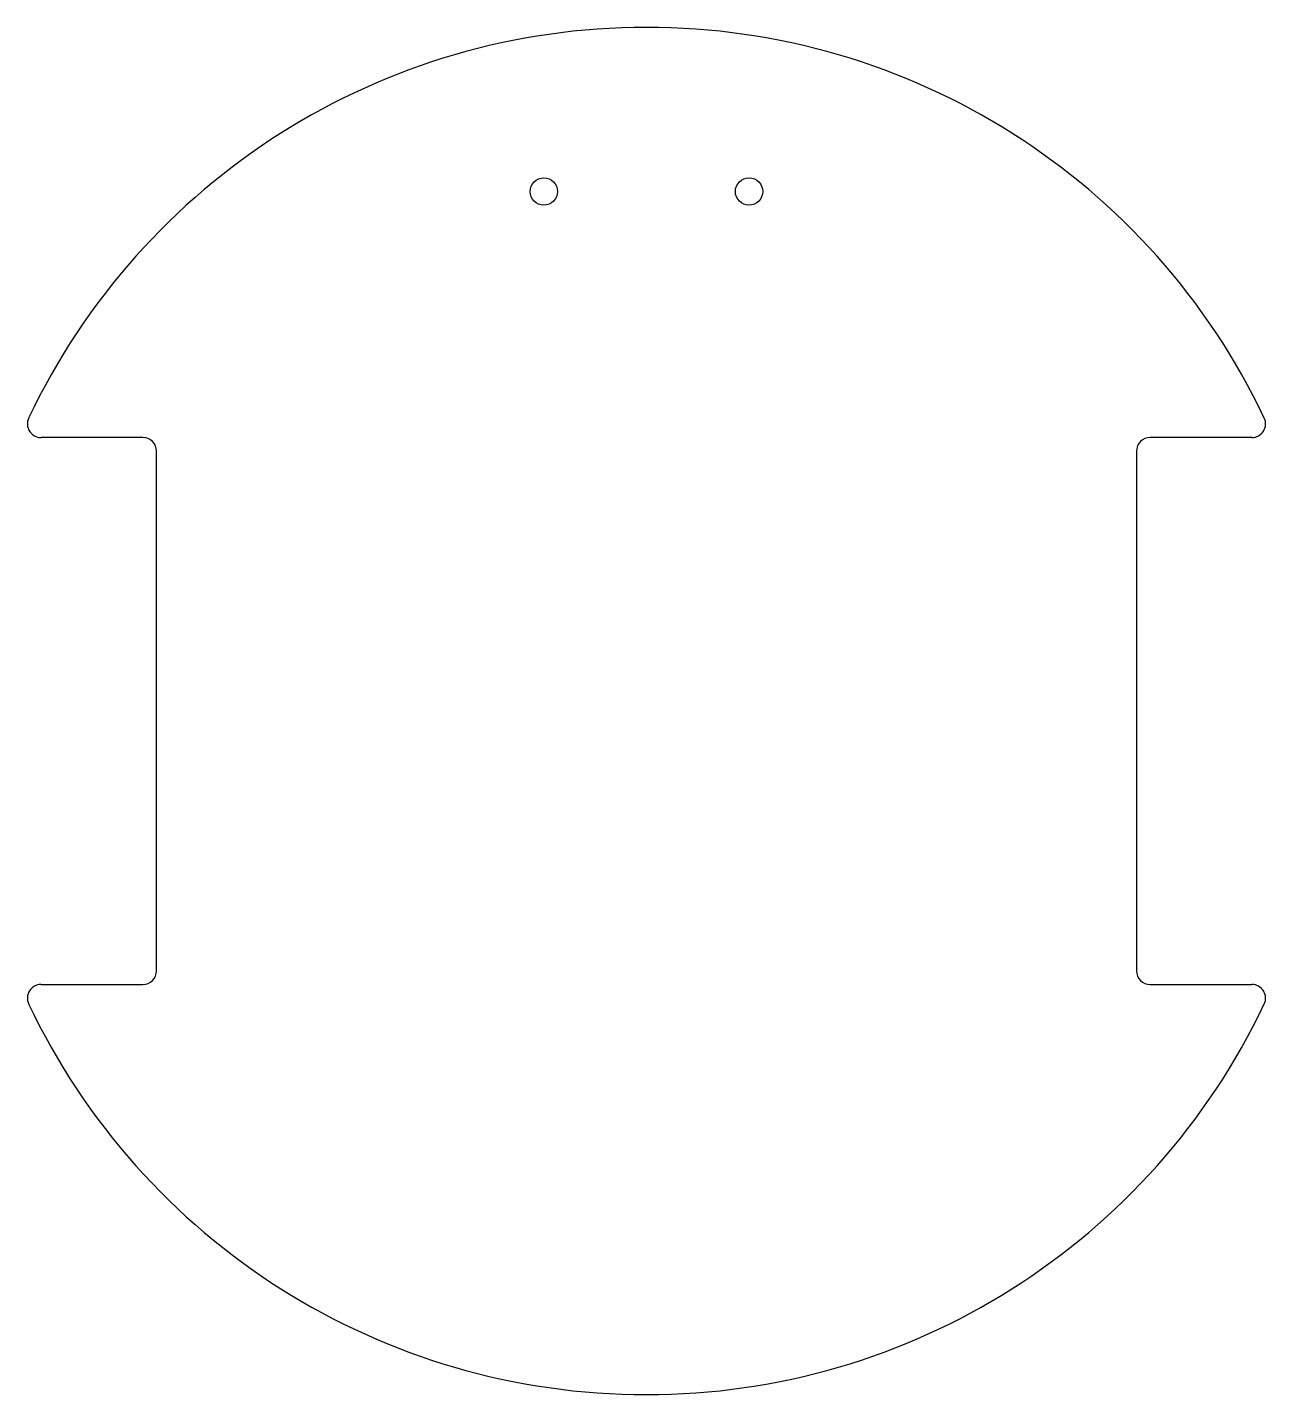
# Model space of a CAD drawing. Header units: millimetres. Extents: x -1 to 90, y -30 to 70.
import ezdxf

# ---------------------------------------------------------------- set-up
doc = ezdxf.new("R2010")
doc.units = ezdxf.units.MM

msp = doc.modelspace()

# ---------------------------------------------------------------- linework, layer by layer
at = {"color": 7, "linetype": 'Continuous', "lineweight": 25}
for p, q in [((7.45, 40), (0, 40)), ((88.54, 40), (81.1, 40)), ((8.45, 1), (8.45, 39)), ((80.1, 39), (80.1, 1)), ((0, 0), (7.45, 0)), ((81.1, 0), (88.54, 0))]:
    msp.add_line(p, q, dxfattribs=at)
for centre in [(36.77, 58), (51.77, 58)]:
    msp.add_circle(centre, 1, dxfattribs=at)
for centre, radius, start, end in [((44.27, 20), 50, 25.3769, 154.6231), ((0, 41), 1, 154.6231, 270), ((88.54, 41), 1, 270, 25.3769), ((7.45, 39), 1, 0, 90), ((81.1, 39), 1, 90, 180), ((7.45, 1), 1, 270, 0), ((81.1, 1), 1, 180, 270), ((0, -1), 1, 90, 205.3769), ((88.54, -1), 1, 334.6231, 90), ((44.27, 20), 50, 205.3769, 334.6231)]:
    msp.add_arc(centre, radius, start, end, dxfattribs=at)

doc.saveas('drawing.dxf')
